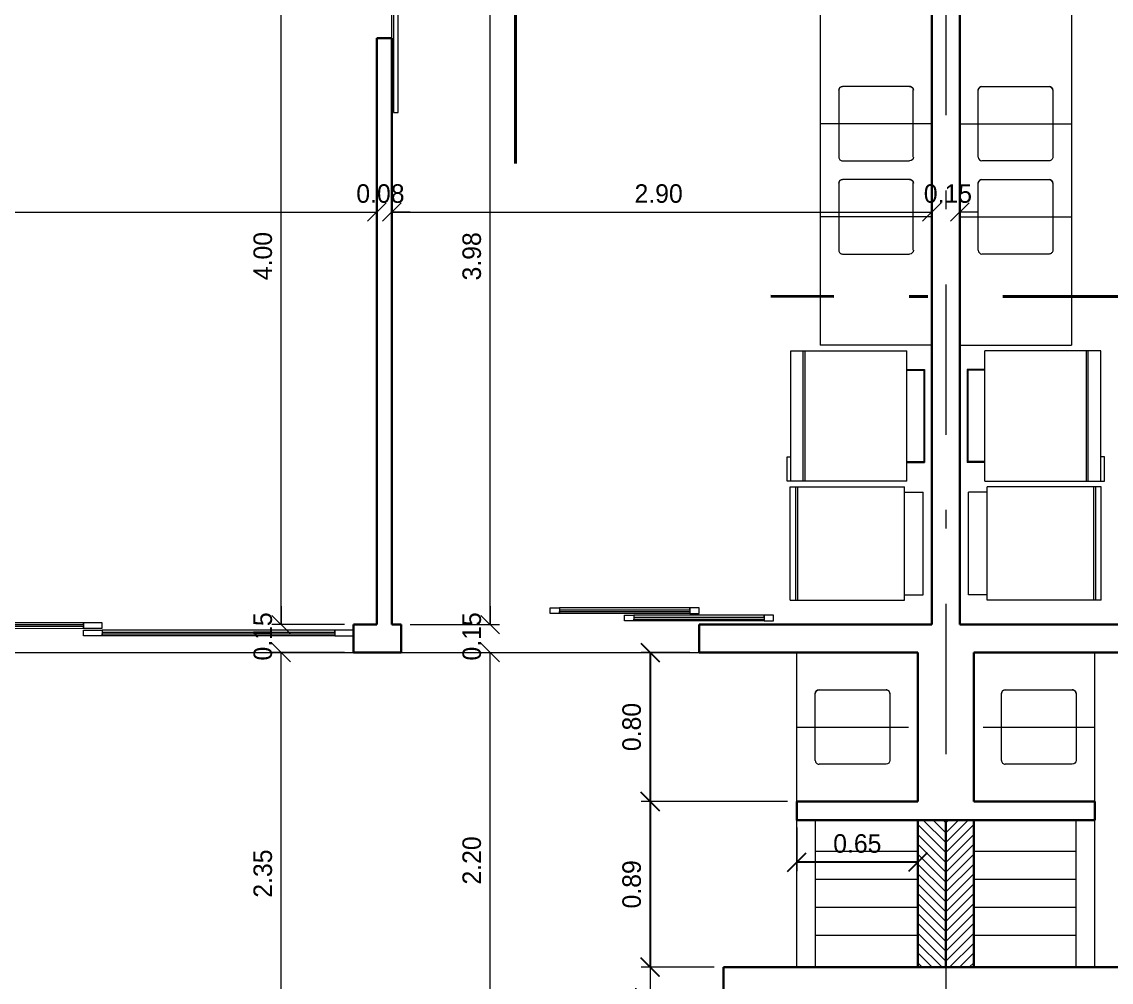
# Model space of a CAD drawing. Header units: metres. Extents: x 2.9 to 62.3, y 8 to 50.1.
# Drawn here: x 25.54 to 31.39, y 33.49 to 38.65 of the extents above; entities that cross this region are included whole.
import ezdxf
from ezdxf.enums import TextEntityAlignment as Align

# ---------------------------------------------------------------- set-up
doc = ezdxf.new("R2010")
doc.units = ezdxf.units.M
doc.header["$MEASUREMENT"] = 0
doc.linetypes.add('DGN Style 4', pattern=[1.616637, 0.807814, -0.403907, 0.00101, -0.403907])
doc.layers.get('Defpoints').update_dxf_attribs({"lineweight": 0})
for name, color, linetype, lineweight in [('00-EDIFICACOES TÉRREO', 7, 'Continuous', 0), ('24 - Textos Gerais', 7, 'Continuous', 0), ('CORNIJAS_VAR NA PLANTA PTIPO 1', 7, 'Continuous', 0), ('Cotas', 13, 'Continuous', 0), ('Level 1', 7, 'Continuous', 0), ('Level 14', 7, 'Continuous', 0), ('Level 3', 7, 'Continuous', 0), ('Level 36', 7, 'Continuous', 0), ('Level 45', 7, 'Continuous', 0), ('Level 7', 7, 'Continuous', 0), ('PILARES ESTRUTURAL', 7, 'Continuous', 0)]:
    doc.layers.add(name, color=color, linetype=linetype, lineweight=lineweight)
doc.styles.add('Style-INTL_ENGINEERING', font='INTL_ENGINEERING.shx')
doc.dimstyles.get("Standard").update_dxf_attribs({"dimtxt": 0.18, "dimasz": 0.18, "dimexe": 0.18, "dimexo": 0.0625, "dimgap": 0.09, "dimtad": 0, "dimtih": 1, "dimtoh": 1, "dimdec": 4, "dimzin": 1, "dimdsep": 46, "dimtxsty": 'Standard', "dimcen": 0, "dimadec": 0, "dimazin": 0, "dimtfac": 1, "dimtdec": 4, "dimtofl": 0, "dimtmove": 0, "dimatfit": 3, "dimfxl": 0, "dimtolj": 1, "dimtzin": 1, "dimarcsym": 0})

# ---------------------------------------------------------------- blocks, each defined once
blk = doc.blocks.new('_Oblique')
at = {"color": 0, "linetype": 'ByBlock', "lineweight": -2}
blk.add_line((0.5, 0.5), (-0.5, -0.5), dxfattribs=at)
blk = doc.blocks.new('*D539')
at = {"layer": 'Cotas', "color": 2, "linetype": 'Continuous', "lineweight": 0}
for p, q in [((27.4446, 38.5095), (27.4446, 37.5752)), ((21.1446, 38.4595), (21.1446, 37.5752)), ((21.1446, 37.6247), (27.4446, 37.6247))]:
    blk.add_line(p, q, dxfattribs=at)
at = {"layer": 'Defpoints'}
for p in [(27.4446, 38.559), (21.1446, 38.509), (24.2946, 37.6247), (27.4446, 37.6247)]:
    blk.add_point(p, dxfattribs=at)
at = {"layer": 'Cotas', "color": 2, "linetype": 'Continuous', "lineweight": 0, "xscale": 0.0995, "yscale": 0.0995, "zscale": 0.0995, "rotation": 180}
blk.add_blockref('_Oblique', (21.1446, 37.6247), dxfattribs=at)
at = {"layer": 'Cotas', "color": 2, "linetype": 'Continuous', "lineweight": 0, "xscale": 0.0995, "yscale": 0.0995, "zscale": 0.0995}
blk.add_blockref('_Oblique', (27.4446, 37.6247), dxfattribs=at)
at = {"layer": 'Cotas', "color": 2, "linetype": 'Continuous', "lineweight": 0, "style": 'Style-INTL_ENGINEERING'}
blk.add_text('6.30', height=0.0995, dxfattribs=at).set_placement((24.1457, 37.724), align=Align.MIDDLE_LEFT)
blk = doc.blocks.new('*D540')
at = {"layer": 'Cotas', "color": 2, "linetype": 'Continuous', "lineweight": 0}
for p, q in [((27.4446, 38.5095), (27.4446, 37.5752)), ((27.5246, 38.5095), (27.5246, 37.5752)), ((27.3451, 37.6247), (27.4446, 37.6247)), ((27.6241, 37.6247), (27.5246, 37.6247))]:
    blk.add_line(p, q, dxfattribs=at)
at = {"layer": 'Defpoints'}
for p in [(27.4446, 38.559), (27.5246, 38.559), (27.4845, 37.6247), (27.5246, 37.6247)]:
    blk.add_point(p, dxfattribs=at)
at = {"layer": 'Cotas', "color": 2, "linetype": 'Continuous', "lineweight": 0, "xscale": 0.0995, "yscale": 0.0995, "zscale": 0.0995}
blk.add_blockref('_Oblique', (27.4446, 37.6247), dxfattribs=at)
at = {"layer": 'Cotas', "color": 2, "linetype": 'Continuous', "lineweight": 0, "xscale": 0.0995, "yscale": 0.0995, "zscale": 0.0995, "rotation": 180}
blk.add_blockref('_Oblique', (27.5246, 37.6247), dxfattribs=at)
at = {"layer": 'Cotas', "color": 2, "linetype": 'Continuous', "lineweight": 0, "style": 'Style-INTL_ENGINEERING'}
blk.add_text('0.08', height=0.0995, dxfattribs=at).set_placement((27.3341, 37.724), align=Align.MIDDLE_LEFT)
blk = doc.blocks.new('*D541')
at = {"layer": 'Cotas', "color": 2, "linetype": 'Continuous', "lineweight": 0}
for p, q in [((27.5246, 38.5095), (27.5246, 37.5752)), ((27.5246, 37.6247), (30.4246, 37.6247)), ((30.4246, 37.4486), (30.4246, 37.6742))]:
    blk.add_line(p, q, dxfattribs=at)
at = {"layer": 'Defpoints'}
for p in [(27.5246, 38.559), (28.9746, 37.6247), (30.4246, 37.6247), (30.4246, 37.3991)]:
    blk.add_point(p, dxfattribs=at)
at = {"layer": 'Cotas', "color": 2, "linetype": 'Continuous', "lineweight": 0, "xscale": 0.0995, "yscale": 0.0995, "zscale": 0.0995, "rotation": 180}
blk.add_blockref('_Oblique', (27.5246, 37.6247), dxfattribs=at)
at = {"layer": 'Cotas', "color": 2, "linetype": 'Continuous', "lineweight": 0, "xscale": 0.0995, "yscale": 0.0995, "zscale": 0.0995}
blk.add_blockref('_Oblique', (30.4246, 37.6247), dxfattribs=at)
at = {"layer": 'Cotas', "color": 2, "linetype": 'Continuous', "lineweight": 0, "style": 'Style-INTL_ENGINEERING'}
blk.add_text('2.90', height=0.0995, dxfattribs=at).set_placement((28.8281, 37.724), align=Align.MIDDLE_LEFT)
blk = doc.blocks.new('*D542')
at = {"layer": 'Cotas', "color": 2, "linetype": 'Continuous', "lineweight": 0}
for p, q in [((30.5745, 39.3397), (30.5745, 37.5752)), ((30.3251, 37.6247), (30.4246, 37.6247)), ((30.4246, 37.4486), (30.4246, 37.6742)), ((30.6741, 37.6247), (30.5745, 37.6247))]:
    blk.add_line(p, q, dxfattribs=at)
at = {"layer": 'Defpoints'}
for p in [(30.5745, 39.3892), (30.4996, 37.6247), (30.5745, 37.6247), (30.4246, 37.3991)]:
    blk.add_point(p, dxfattribs=at)
at = {"layer": 'Cotas', "color": 2, "linetype": 'Continuous', "lineweight": 0, "xscale": 0.0995, "yscale": 0.0995, "zscale": 0.0995}
blk.add_blockref('_Oblique', (30.4246, 37.6247), dxfattribs=at)
at = {"layer": 'Cotas', "color": 2, "linetype": 'Continuous', "lineweight": 0, "xscale": 0.0995, "yscale": 0.0995, "zscale": 0.0995, "rotation": 180}
blk.add_blockref('_Oblique', (30.5745, 37.6247), dxfattribs=at)
at = {"layer": 'Cotas', "color": 2, "linetype": 'Continuous', "lineweight": 0, "style": 'Style-INTL_ENGINEERING'}
blk.add_text('0.15', height=0.0995, dxfattribs=at).set_placement((30.3815, 37.724), align=Align.MIDDLE_LEFT)
blk = doc.blocks.new('*D543')
at = {"layer": 'Cotas', "color": 2, "linetype": 'Continuous', "lineweight": 0}
for p, q in [((26.9307, 35.5085), (26.9307, 35.409)), ((27.27, 35.409), (26.8812, 35.409)), ((27.27, 35.259), (26.8812, 35.259)), ((26.9307, 35.1595), (26.9307, 35.259))]:
    blk.add_line(p, q, dxfattribs=at)
at = {"layer": 'Defpoints'}
for p in [(26.9307, 35.409), (27.3195, 35.409), (26.9307, 35.334), (27.3195, 35.259)]:
    blk.add_point(p, dxfattribs=at)
at = {"layer": 'Cotas', "color": 2, "linetype": 'Continuous', "lineweight": 0, "xscale": 0.0995, "yscale": 0.0995, "zscale": 0.0995}
for p, rotation in [((26.9307, 35.409), 270), ((26.9307, 35.259), 90)]:
    blk.add_blockref('_Oblique', p, dxfattribs=dict(at, rotation=rotation))
at = {"layer": 'Cotas', "color": 2, "linetype": 'Continuous', "lineweight": 0, "style": 'Style-INTL_ENGINEERING'}
blk.add_text('0.15', height=0.0995, rotation=90, dxfattribs=at).set_placement((26.8315, 35.216), align=Align.MIDDLE_LEFT)
blk = doc.blocks.new('*D544')
at = {"layer": 'Cotas', "color": 2, "linetype": 'Continuous', "lineweight": 0}
for p, q in [((27.3951, 39.409), (26.8812, 39.409)), ((26.9307, 35.409), (26.9307, 39.409)), ((27.27, 35.409), (26.8812, 35.409))]:
    blk.add_line(p, q, dxfattribs=at)
at = {"layer": 'Defpoints'}
for p in [(26.9307, 39.409), (27.4446, 39.409), (26.9307, 37.409), (27.3195, 35.409)]:
    blk.add_point(p, dxfattribs=at)
at = {"layer": 'Cotas', "color": 2, "linetype": 'Continuous', "lineweight": 0, "xscale": 0.0995, "yscale": 0.0995, "zscale": 0.0995}
for p, rotation in [((26.9307, 39.409), 90), ((26.9307, 35.409), 270)]:
    blk.add_blockref('_Oblique', p, dxfattribs=dict(at, rotation=rotation))
at = {"layer": 'Cotas', "color": 2, "linetype": 'Continuous', "lineweight": 0, "style": 'Style-INTL_ENGINEERING'}
blk.add_text('4.00', height=0.0995, rotation=90, dxfattribs=at).set_placement((26.8315, 37.2586), align=Align.MIDDLE_LEFT)
blk = doc.blocks.new('*D307')
at = {"layer": 'Cotas', "color": 2, "linetype": 'Continuous', "lineweight": 0}
for p, q in [((27.27, 35.259), (26.8812, 35.259)), ((26.9307, 32.909), (26.9307, 35.259)), ((29.0382, 32.909), (26.8812, 32.909))]:
    blk.add_line(p, q, dxfattribs=at)
at = {"layer": 'Defpoints'}
for p in [(26.9307, 35.259), (27.3195, 35.259), (26.9307, 34.084), (29.0877, 32.909)]:
    blk.add_point(p, dxfattribs=at)
at = {"layer": 'Cotas', "color": 2, "linetype": 'Continuous', "lineweight": 0, "xscale": 0.0995, "yscale": 0.0995, "zscale": 0.0995}
for p, rotation in [((26.9307, 35.259), 90), ((26.9307, 32.909), 270)]:
    blk.add_blockref('_Oblique', p, dxfattribs=dict(at, rotation=rotation))
at = {"layer": 'Cotas', "color": 2, "linetype": 'Continuous', "lineweight": 0, "style": 'Style-INTL_ENGINEERING'}
blk.add_text('2.35', height=0.0995, rotation=90, dxfattribs=at).set_placement((26.8315, 33.9423), align=Align.MIDDLE_LEFT)
blk = doc.blocks.new('*D552')
at = {"layer": 'Cotas', "color": 2, "linetype": 'Continuous', "lineweight": 0}
for p, q in [((27.6241, 35.259), (28.1025, 35.259)), ((28.053, 33.059), (28.053, 35.259)), ((28.976, 33.059), (28.0035, 33.059))]:
    blk.add_line(p, q, dxfattribs=at)
at = {"layer": 'Defpoints'}
for p in [(27.5745, 35.259), (28.053, 35.259), (28.053, 34.159), (29.0255, 33.059)]:
    blk.add_point(p, dxfattribs=at)
at = {"layer": 'Cotas', "color": 2, "linetype": 'Continuous', "lineweight": 0, "xscale": 0.0995, "yscale": 0.0995, "zscale": 0.0995}
for p, rotation in [((28.053, 35.259), 90), ((28.053, 33.059), 270)]:
    blk.add_blockref('_Oblique', p, dxfattribs=dict(at, rotation=rotation))
at = {"layer": 'Cotas', "color": 2, "linetype": 'Continuous', "lineweight": 0, "style": 'Style-INTL_ENGINEERING'}
blk.add_text('2.20', height=0.0995, rotation=90, dxfattribs=at).set_placement((27.9537, 34.0129), align=Align.MIDDLE_LEFT)
blk = doc.blocks.new('*D553')
at = {"layer": 'Cotas', "color": 2, "linetype": 'Continuous', "lineweight": 0}
for p, q in [((28.053, 35.5085), (28.053, 35.409)), ((27.6241, 35.409), (28.1025, 35.409)), ((27.6241, 35.259), (28.1025, 35.259)), ((28.053, 35.1595), (28.053, 35.259))]:
    blk.add_line(p, q, dxfattribs=at)
at = {"layer": 'Defpoints'}
for p in [(27.5746, 35.409), (28.053, 35.409), (28.053, 35.334), (27.5745, 35.259)]:
    blk.add_point(p, dxfattribs=at)
at = {"layer": 'Cotas', "color": 2, "linetype": 'Continuous', "lineweight": 0, "xscale": 0.0995, "yscale": 0.0995, "zscale": 0.0995}
for p, rotation in [((28.053, 35.409), 270), ((28.053, 35.259), 90)]:
    blk.add_blockref('_Oblique', p, dxfattribs=dict(at, rotation=rotation))
at = {"layer": 'Cotas', "color": 2, "linetype": 'Continuous', "lineweight": 0, "style": 'Style-INTL_ENGINEERING'}
blk.add_text('0.15', height=0.0995, rotation=90, dxfattribs=at).set_placement((27.9537, 35.216), align=Align.MIDDLE_LEFT)
blk = doc.blocks.new('*D554')
at = {"layer": 'Cotas', "color": 2, "linetype": 'Continuous', "lineweight": 0}
for p, q in [((28.34, 39.3892), (28.0035, 39.3892)), ((28.053, 35.409), (28.053, 39.3892)), ((27.6241, 35.409), (28.1025, 35.409))]:
    blk.add_line(p, q, dxfattribs=at)
at = {"layer": 'Defpoints'}
for p in [(28.053, 39.3892), (28.3895, 39.3892), (28.053, 37.3991), (27.5746, 35.409)]:
    blk.add_point(p, dxfattribs=at)
at = {"layer": 'Cotas', "color": 2, "linetype": 'Continuous', "lineweight": 0, "xscale": 0.0995, "yscale": 0.0995, "zscale": 0.0995}
for p, rotation in [((28.053, 39.3892), 90), ((28.053, 35.409), 270)]:
    blk.add_blockref('_Oblique', p, dxfattribs=dict(at, rotation=rotation))
at = {"layer": 'Cotas', "color": 2, "linetype": 'Continuous', "lineweight": 0, "style": 'Style-INTL_ENGINEERING'}
blk.add_text('3.98', height=0.0995, rotation=90, dxfattribs=at).set_placement((27.9537, 37.257), align=Align.MIDDLE_LEFT)
blk = doc.blocks.new('*D651')
at = {"layer": 'Cotas', "color": 2, "linetype": 'Continuous', "lineweight": 0}
for p, q in [((29.65, 34.459), (28.8629, 34.459)), ((29.2558, 33.569), (28.8629, 33.569))]:
    blk.add_line(p, q, dxfattribs=at)
at = {"layer": 'Cotas', "color": 0, "linetype": 'Continuous', "lineweight": -2}
blk.add_line((28.9124, 34.459), (28.9124, 33.569), dxfattribs=at)
at = {"layer": 'Defpoints', "color": 0, "linetype": 'Continuous', "lineweight": 0}
for p in [(29.6995, 34.459), (28.9124, 33.569), (29.3053, 33.569)]:
    blk.add_point(p, dxfattribs=at)
at = {"layer": 'Cotas', "color": 0, "linetype": 'Continuous', "lineweight": -2, "xscale": 0.0995, "yscale": 0.0995, "zscale": 0.0995}
for p, rotation in [((28.9124, 34.459), 90), ((28.9124, 33.569), 270)]:
    blk.add_blockref('_Oblique', p, dxfattribs=dict(at, rotation=rotation))
at = {"layer": 'Cotas', "color": 0, "linetype": 'Continuous', "lineweight": 0, "insert": (28.8131, 34.014), "char_height": 0.0995, "attachment_point": 5, "rotation": 90, "style": 'Style-INTL_ENGINEERING'}
blk.add_mtext('0.89', dxfattribs=at)
blk = doc.blocks.new('*D652')
at = {"layer": 'Cotas', "color": 2, "linetype": 'Continuous', "lineweight": 0}
for p, q in [((29.2558, 33.569), (28.8629, 33.569)), ((28.9124, 33.569), (28.9124, 33.1263)), ((29.2558, 33.1263), (28.8629, 33.1263))]:
    blk.add_line(p, q, dxfattribs=at)
at = {"layer": 'Defpoints'}
for p in [(29.3053, 33.569), (28.9124, 33.3476), (28.9124, 33.1263), (29.3053, 33.1263)]:
    blk.add_point(p, dxfattribs=at)
at = {"layer": 'Cotas', "color": 2, "linetype": 'Continuous', "lineweight": 0, "xscale": 0.0995, "yscale": 0.0995, "zscale": 0.0995}
for p, rotation in [((28.9124, 33.569), 90), ((28.9124, 33.1263), 270)]:
    blk.add_blockref('_Oblique', p, dxfattribs=dict(at, rotation=rotation))
at = {"layer": 'Cotas', "color": 2, "linetype": 'Continuous', "lineweight": 0, "style": 'Style-INTL_ENGINEERING'}
blk.add_text('0.44', height=0.0995, rotation=90, dxfattribs=at).set_placement((28.8131, 33.2015), align=Align.MIDDLE_LEFT)
blk = doc.blocks.new('*D335')
at = {"layer": 'Cotas', "color": 2, "linetype": 'Continuous', "lineweight": 0}
for p, q in [((29.125, 35.259), (28.8629, 35.259)), ((29.65, 34.459), (28.8629, 34.459))]:
    blk.add_line(p, q, dxfattribs=at)
at = {"layer": 'Cotas', "color": 0, "linetype": 'Continuous', "lineweight": -2}
blk.add_line((28.9124, 35.259), (28.9124, 34.459), dxfattribs=at)
at = {"layer": 'Defpoints', "color": 0, "linetype": 'Continuous', "lineweight": 0}
for p in [(29.1745, 35.259), (28.9124, 34.459), (29.6995, 34.459)]:
    blk.add_point(p, dxfattribs=at)
at = {"layer": 'Cotas', "color": 0, "linetype": 'Continuous', "lineweight": -2, "xscale": 0.0995, "yscale": 0.0995, "zscale": 0.0995}
for p, rotation in [((28.9124, 35.259), 90), ((28.9124, 34.459), 270)]:
    blk.add_blockref('_Oblique', p, dxfattribs=dict(at, rotation=rotation))
at = {"layer": 'Cotas', "color": 0, "linetype": 'Continuous', "lineweight": 0, "insert": (28.8131, 34.859), "char_height": 0.0995, "attachment_point": 5, "rotation": 90, "style": 'Style-INTL_ENGINEERING'}
blk.add_mtext('0.80', dxfattribs=at)
blk = doc.blocks.new('*D350')
at = {"layer": 'Cotas', "color": 2, "linetype": 'Continuous', "lineweight": 0}
for p, q in [((29.6995, 34.3195), (29.6995, 34.0841)), ((30.3495, 34.3095), (30.3495, 34.0841))]:
    blk.add_line(p, q, dxfattribs=at)
at = {"layer": 'Cotas', "color": 0, "linetype": 'Continuous', "lineweight": -2}
blk.add_line((30.3495, 34.1336), (29.6995, 34.1336), dxfattribs=at)
at = {"layer": 'Defpoints', "color": 0, "linetype": 'Continuous', "lineweight": 0}
for p in [(29.6995, 34.369), (30.3495, 34.359), (29.6995, 34.1336)]:
    blk.add_point(p, dxfattribs=at)
at = {"layer": 'Cotas', "color": 0, "linetype": 'Continuous', "lineweight": -2, "xscale": 0.0995, "yscale": 0.0995, "zscale": 0.0995, "rotation": 180}
blk.add_blockref('_Oblique', (29.6995, 34.1336), dxfattribs=at)
at = {"layer": 'Cotas', "color": 0, "linetype": 'Continuous', "lineweight": -2, "xscale": 0.0995, "yscale": 0.0995, "zscale": 0.0995}
blk.add_blockref('_Oblique', (30.3495, 34.1336), dxfattribs=at)
at = {"layer": 'Cotas', "color": 0, "linetype": 'Continuous', "lineweight": 0, "insert": (30.0245, 34.2329), "char_height": 0.0995, "attachment_point": 5, "style": 'Style-INTL_ENGINEERING'}
blk.add_mtext('0.65', dxfattribs=at)
blk = doc.blocks.new('*U161')
at = {"layer": 'Level 3', "color": 2, "linetype": 'DGN Style 4', "lineweight": 40}
blk.add_line((-0.0555, -2.1144), (-0.053, 0.7084), dxfattribs=at)
blk = doc.blocks.new('*U164')
at = {"layer": 'Level 3', "color": 2, "linetype": 'DGN Style 4', "lineweight": 40}
blk.add_line((1.3729, -0.0666), (-0.682, -0.0647), dxfattribs=at)
blk = doc.blocks.new('GELP')
at = {"layer": '24 - Textos Gerais', "color": 172, "linetype": 'Continuous', "lineweight": 0}
for p, q in [((0, 0.7), (0, 0.7)), ((0, 0.7), (0.67, 0.7)), ((0, 0.7), (0, 0)), ((0.57, 0.7), (0.57, 0)), ((0.58, 0.7), (0.58, 0)), ((0.65, 0.7), (0.65, 0)), ((0.67, 0.7), (0.67, 0.5695)), ((0, 0.6), (-0.1, 0.6)), ((-0.1, 0.1), (-0.1, 0.6)), ((0, 0.595), (-0.1, 0.595)), ((-0.095, 0.1), (-0.095, 0.6)), ((0.67, 0.5695), (0.65, 0.5694)), ((0, 0.105), (-0.1, 0.105)), ((0, 0.1), (-0.1, 0.1)), ((0.65, 0), (0, 0))]:
    blk.add_line(p, q, dxfattribs=at)
blk = doc.blocks.new('FREZP')
at = {"layer": '24 - Textos Gerais', "color": 172, "linetype": 'Continuous', "lineweight": 0}
for p, q in [((0.03, -0.1), (0.03, 0)), ((0.03, 0), (0.58, 0)), ((0.58, -0.1), (0.58, 0)), ((0, -0.1), (0.61, -0.1)), ((0, -0.713), (0, -0.1)), ((0.61, -0.713), (0.61, -0.1)), ((0, -0.673), (0.61, -0.673)), ((0, -0.683), (0.61, -0.683)), ((0, -0.713), (0.61, -0.713))]:
    blk.add_line(p, q, dxfattribs=at)
blk = doc.blocks.new('CUBA40')
at = {"layer": '24 - Textos Gerais', "color": 172, "linetype": 'Continuous', "lineweight": 0}
for p, q in [((0.0994, 0.18), (0.0994, -0.18)), ((0.4793, 0.2), (0.1194, 0.2)), ((0.4993, -0.18), (0.4993, 0.18)), ((0.1193, -0.2), (0.4793, -0.2))]:
    blk.add_line(p, q, dxfattribs=at)
at = {"layer": '24 - Textos Gerais', "color": 172, "linetype": 'DGN Style 4', "lineweight": 0}
blk.add_line((0, 0), (0.6, 0), dxfattribs=at)
at = {"layer": '24 - Textos Gerais', "color": 172, "linetype": 'Continuous', "lineweight": 0, "extrusion": (0, 0, -1)}
for centre, start, end in [((-0.1193, 0.18), 359.99996, 89.99995), ((-0.1193, -0.18), 269.99996, 359.99995), ((-0.4793, -0.18), 179.99996, 269.99995), ((-0.4793, -0.18), 179.99996, 269.99995)]:
    blk.add_arc(centre, 0.02, start, end, dxfattribs=at)
at = {"layer": '24 - Textos Gerais', "color": 172, "linetype": 'Continuous', "lineweight": 0}
for centre, start, end in [((0.4793, 0.18), 0.00004, 90.00004), ((0.4793, 0.18), 0.00004, 90.00004), ((0.1193, -0.18), 180.00004, 270.00004), ((0.4793, -0.18), 270.00004, 0.00004)]:
    blk.add_arc(centre, 0.02, start, end, dxfattribs=at)
blk = doc.blocks.new('CUBA40_1')
at = {"layer": '24 - Textos Gerais', "color": 172, "linetype": 'Continuous', "lineweight": 0}
for p, q in [((0.0994, 0.18), (0.0994, -0.18)), ((0.4793, 0.2), (0.1194, 0.2)), ((0.4993, -0.18), (0.4993, 0.18)), ((0.1193, -0.2), (0.4793, -0.2))]:
    blk.add_line(p, q, dxfattribs=at)
at = {"layer": '24 - Textos Gerais', "color": 172, "linetype": 'DGN Style 4', "lineweight": 0}
blk.add_line((0, 0), (0.6, 0), dxfattribs=at)
at = {"layer": '24 - Textos Gerais', "color": 172, "linetype": 'Continuous', "lineweight": 0, "extrusion": (0, 0, -1)}
for centre, start, end in [((-0.1193, 0.18), 359.99996, 89.99995), ((-0.1193, -0.18), 269.99996, 359.99995), ((-0.4793, -0.18), 179.99996, 269.99995), ((-0.4793, -0.18), 179.99996, 269.99995)]:
    blk.add_arc(centre, 0.02, start, end, dxfattribs=at)
at = {"layer": '24 - Textos Gerais', "color": 172, "linetype": 'Continuous', "lineweight": 0}
for centre, start, end in [((0.4793, 0.18), 0.00004, 90.00004), ((0.4793, 0.18), 0.00004, 90.00004), ((0.1193, -0.18), 180.00004, 270.00004), ((0.4793, -0.18), 270.00004, 0.00004)]:
    blk.add_arc(centre, 0.02, start, end, dxfattribs=at)
blk = doc.blocks.new('GELP_1')
at = {"layer": '24 - Textos Gerais', "color": 172, "linetype": 'Continuous', "lineweight": 0}
for p, q in [((0, 0.7), (0, 0.7)), ((0, 0.7), (0.67, 0.7)), ((0, 0.7), (0, 0)), ((0.57, 0.7), (0.57, 0)), ((0.58, 0.7), (0.58, 0)), ((0.65, 0.7), (0.65, 0)), ((0.67, 0.7), (0.67, 0.5695)), ((0, 0.6), (-0.1, 0.6)), ((-0.1, 0.1), (-0.1, 0.6)), ((0, 0.595), (-0.1, 0.595)), ((-0.095, 0.1), (-0.095, 0.6)), ((0.67, 0.5695), (0.65, 0.5694)), ((0, 0.105), (-0.1, 0.105)), ((0, 0.1), (-0.1, 0.1)), ((0.65, 0), (0, 0))]:
    blk.add_line(p, q, dxfattribs=at)
blk = doc.blocks.new('FREZP_1')
at = {"layer": '24 - Textos Gerais', "color": 172, "linetype": 'Continuous', "lineweight": 0}
for p, q in [((0.03, -0.1), (0.03, 0)), ((0.03, 0), (0.58, 0)), ((0.58, -0.1), (0.58, 0)), ((0, -0.1), (0.61, -0.1)), ((0, -0.713), (0, -0.1)), ((0.61, -0.713), (0.61, -0.1)), ((0, -0.673), (0.61, -0.673)), ((0, -0.683), (0.61, -0.683)), ((0, -0.713), (0.61, -0.713))]:
    blk.add_line(p, q, dxfattribs=at)
blk = doc.blocks.new('CUBA40_2')
at = {"layer": '24 - Textos Gerais', "color": 172, "linetype": 'Continuous', "lineweight": 0}
for p, q in [((0.0994, 0.18), (0.0994, -0.18)), ((0.4793, 0.2), (0.1194, 0.2)), ((0.4993, -0.18), (0.4993, 0.18)), ((0.1193, -0.2), (0.4793, -0.2))]:
    blk.add_line(p, q, dxfattribs=at)
at = {"layer": '24 - Textos Gerais', "color": 172, "linetype": 'DGN Style 4', "lineweight": 0}
blk.add_line((0, 0), (0.6, 0), dxfattribs=at)
at = {"layer": '24 - Textos Gerais', "color": 172, "linetype": 'Continuous', "lineweight": 0, "extrusion": (0, 0, -1)}
for centre, start, end in [((-0.1193, 0.18), 359.99996, 89.99995), ((-0.1193, -0.18), 269.99996, 359.99995), ((-0.4793, -0.18), 179.99996, 269.99995), ((-0.4793, -0.18), 179.99996, 269.99995)]:
    blk.add_arc(centre, 0.02, start, end, dxfattribs=at)
at = {"layer": '24 - Textos Gerais', "color": 172, "linetype": 'Continuous', "lineweight": 0}
for centre, start, end in [((0.4793, 0.18), 0.00004, 90.00004), ((0.4793, 0.18), 0.00004, 90.00004), ((0.1193, -0.18), 180.00004, 270.00004), ((0.4793, -0.18), 270.00004, 0.00004)]:
    blk.add_arc(centre, 0.02, start, end, dxfattribs=at)
blk = doc.blocks.new('CUBA40_3')
at = {"layer": '24 - Textos Gerais', "color": 172, "linetype": 'Continuous', "lineweight": 0}
for p, q in [((0.0994, 0.18), (0.0994, -0.18)), ((0.4793, 0.2), (0.1194, 0.2)), ((0.4993, -0.18), (0.4993, 0.18)), ((0.1193, -0.2), (0.4793, -0.2))]:
    blk.add_line(p, q, dxfattribs=at)
at = {"layer": '24 - Textos Gerais', "color": 172, "linetype": 'DGN Style 4', "lineweight": 0}
blk.add_line((0, 0), (0.6, 0), dxfattribs=at)
at = {"layer": '24 - Textos Gerais', "color": 172, "linetype": 'Continuous', "lineweight": 0, "extrusion": (0, 0, -1)}
for centre, start, end in [((-0.1193, 0.18), 359.99996, 89.99995), ((-0.1193, -0.18), 269.99996, 359.99995), ((-0.4793, -0.18), 179.99996, 269.99995), ((-0.4793, -0.18), 179.99996, 269.99995)]:
    blk.add_arc(centre, 0.02, start, end, dxfattribs=at)
at = {"layer": '24 - Textos Gerais', "color": 172, "linetype": 'Continuous', "lineweight": 0}
for centre, start, end in [((0.4793, 0.18), 0.00004, 90.00004), ((0.4793, 0.18), 0.00004, 90.00004), ((0.1193, -0.18), 180.00004, 270.00004), ((0.4793, -0.18), 270.00004, 0.00004)]:
    blk.add_arc(centre, 0.02, start, end, dxfattribs=at)
blk = doc.blocks.new('*U19')
at = {"layer": 'Level 36', "color": 172, "linetype": 'Continuous', "lineweight": 13}
for p, q in [((-0.675, 0.8802), (-0.675, -1)), ((0.675, 0.8802), (0.675, -1)), ((-0.075, -1), (-0.675, -1)), ((0.075, -1), (0.675, -1))]:
    blk.add_line(p, q, dxfattribs=at)
at = {"layer": 'Level 36', "color": 172, "linetype": 'Continuous', "lineweight": 0}
for p, q in [((-0.075, -1), (-0.675, -1)), ((0.075, -1), (0.675, -1))]:
    blk.add_line(p, q, dxfattribs=at)
at = {"layer": '24 - Textos Gerais', "color": 172, "linetype": 'DGN Style 4', "lineweight": 0, "rotation": 180}
for name, p in [('CUBA40', (-0.075, 0.1901)), ('CUBA40_1', (-0.075, -0.3099))]:
    blk.add_blockref(name, p, dxfattribs=at)
at = {"layer": '24 - Textos Gerais', "color": 172, "linetype": 'DGN Style 4', "lineweight": 0, "extrusion": (0, 0, -1), "rotation": 180}
for name, p in [('CUBA40_2', (-0.075, 0.1901)), ('CUBA40_3', (-0.075, -0.3099))]:
    blk.add_blockref(name, p, dxfattribs=at)
at = {"layer": '24 - Textos Gerais', "color": 172, "linetype": 'Continuous', "lineweight": 0, "xscale": 0.9580252202581632, "zscale": 0.9580252202581632, "rotation": 180}
blk.add_blockref('GELP', (-0.2097, -1.0294), dxfattribs=at)
at = {"layer": '24 - Textos Gerais', "color": 172, "linetype": 'Continuous', "lineweight": 0, "extrusion": (0, 0, -1), "xscale": 0.9580252202581632, "zscale": 0.9580252202581632, "rotation": 180}
blk.add_blockref('GELP_1', (-0.2097, -1.0294), dxfattribs=at)
at = {"layer": '24 - Textos Gerais', "color": 172, "linetype": 'Continuous', "lineweight": 0, "extrusion": (0, 0, -1), "rotation": 90}
blk.add_blockref('FREZP', (0.1222, -2.3695), dxfattribs=at)
at = {"layer": '24 - Textos Gerais', "color": 172, "linetype": 'Continuous', "lineweight": 0, "rotation": 90}
blk.add_blockref('FREZP_1', (0.1222, -2.3695), dxfattribs=at)
blk = doc.blocks.new('SC2858')
at = {"layer": '00-EDIFICACOES TÉRREO', "color": 7, "linetype": 'Continuous', "lineweight": 13, "flags": 128}
for points in [[(-0.52496, -0.01499), (-0.47498, -0.01499), (-0.47496, 0.01501), (-0.52498, 0.01501)], [(0.22506, 0.00497), (-0.475, 0.00501), (-0.47496, 0.01501), (0.22504, 0.01497)], [(0.27504, -0.01501), (0.22506, -0.01501), (0.22504, 0.01497), (0.27504, 0.01499)], [(-0.47498, -0.01499), (0.22506, -0.01501), (0.22506, -0.00501), (-0.47498, -0.00497)]]:
    blk.add_lwpolyline(points, close=True, dxfattribs=at)
blk = doc.blocks.new('SC2851')
at = {"layer": '00-EDIFICACOES TÉRREO', "color": 7, "linetype": 'Continuous', "lineweight": 13, "flags": 128}
for points in [[(-0.52498, -0.01499), (-0.475, -0.01499), (-0.47498, 0.01501), (-0.52498, 0.01501)], [(0.22504, 0.00497), (-0.475, 0.00501), (-0.47498, 0.01501), (0.22504, 0.01497)], [(0.27504, -0.01501), (0.22504, -0.01501), (0.22504, 0.01497), (0.27502, 0.01499)], [(-0.475, -0.01499), (0.22504, -0.01501), (0.22504, -0.00501), (-0.47498, -0.00497)]]:
    blk.add_lwpolyline(points, close=True, dxfattribs=at)
blk = doc.blocks.new('PM320')
at = {"layer": 'Level 14', "color": 7, "linetype": 'Continuous', "lineweight": 13, "flags": 128}
for points in [[(1.35, 0.01), (1.45, 0.01), (1.45, -0.0201), (1.35, -0.02)], [(1.45, 0.01), (2.7, 0.01), (2.7, 0), (1.45, -0.0001)], [(2.7, 0.01), (2.8, 0.01), (2.8, -0.02), (2.7, -0.02)], [(2.9, 0.0099), (2.8, 0.01), (2.8, -0.02), (2.9, -0.0201)], [(4.15, 0.01), (2.9, 0.01), (2.9, -0.0001), (4.15, -0.0001)], [(4.25, 0.01), (4.15, 0.01), (4.15, -0.02), (4.25, -0.02)], [(0.0999, -0.06), (0, -0.06), (-0.0001, -0.03), (0.1, -0.03)], [(0.1, -0.03), (1.35, -0.03), (1.35, -0.04), (0.0999, -0.04)], [(1.35, -0.05), (0.0999, -0.05), (0.0999, -0.06), (1.35, -0.06)], [(1.35, -0.06), (1.45, -0.06), (1.45, -0.03), (1.35, -0.03)], [(1.4505, -0.01), (2.7, -0.01), (2.7, -0.02), (1.4506, -0.02)], [(4.1495, -0.01), (2.9, -0.01), (2.9, -0.0201), (4.1495, -0.02)], [(4.25, -0.06), (4.15, -0.06), (4.15, -0.03), (4.25, -0.03)], [(5.5, -0.0301), (4.25, -0.0301), (4.25, -0.04), (5.5, -0.0401)], [(4.25, -0.05), (5.5, -0.0501), (5.5, -0.0601), (4.25, -0.06)], [(5.5, -0.0601), (5.6, -0.0601), (5.6, -0.0301), (5.5, -0.0301)]]:
    blk.add_lwpolyline(points, close=True, dxfattribs=at)
at = {"layer": 'Level 7', "color": 7, "linetype": 'Continuous', "lineweight": 30}
for p, q in [((0, 0), (0, -0.15)), ((5.6, 0.0001), (5.6, -0.1499))]:
    blk.add_line(p, q, dxfattribs=at)
blk = doc.blocks.new('*U77')
at = {"layer": 'Level 36', "color": 172, "linetype": 'Continuous', "lineweight": 13}
for p, q in [((-0.2006, -0.18), (-0.2006, 0.18)), ((-0.1807, 0.2), (0.1794, 0.2)), ((0.1994, 0.18), (0.1994, -0.18)), ((0.1793, -0.2), (-0.1806, -0.2))]:
    blk.add_line(p, q, dxfattribs=at)
at = {"layer": 'Level 36', "color": 172, "linetype": 'DGN Style 4', "lineweight": 13}
blk.add_line((-0.3, 0), (0.3, 0), dxfattribs=at)
at = {"layer": 'Level 36', "color": 172, "linetype": 'Continuous', "lineweight": 13, "extrusion": (0, 0, -1)}
for centre, start, end in [((0.1807, 0.18), 359.99985, 89.99984), ((-0.1793, 0.18), 89.99985, 179.99984), ((-0.1793, -0.18), 179.99985, 269.99984), ((-0.1793, -0.18), 179.99985, 269.99984)]:
    blk.add_arc(centre, 0.02, start, end, dxfattribs=at)
at = {"layer": 'Level 36', "color": 172, "linetype": 'Continuous', "lineweight": 13}
for centre, start, end in [((-0.1807, 0.18), 90.00015, 180.00015), ((0.1793, 0.18), 0.00015, 90.00015), ((0.1793, 0.18), 0.00015, 90.00015), ((-0.1807, -0.18), 180.00015, 270.00015)]:
    blk.add_arc(centre, 0.02, start, end, dxfattribs=at)

msp = doc.modelspace()

# ---------------------------------------------------------------- linework, layer by layer
at = {"layer": '00-EDIFICACOES TÉRREO', "color": 7, "linetype": 'Continuous', "lineweight": 13, "flags": 128}
msp.add_lwpolyline([(27.5596, 38.959), (27.5346, 38.959), (27.5346, 38.159), (27.5596, 38.159)], close=True, dxfattribs=at)
at = {"layer": 'CORNIJAS_VAR NA PLANTA PTIPO 1', "color": 7, "linetype": 'Continuous', "lineweight": 30}
for p, q in [((30.4245, 39.3892), (30.4245, 35.409)), ((30.5745, 39.3892), (30.5745, 35.409)), ((27.5246, 38.559), (27.4445, 38.559)), ((27.4445, 38.559), (27.4445, 35.409)), ((27.5246, 38.559), (27.5246, 35.409)), ((27.4445, 35.409), (27.3195, 35.409)), ((27.5745, 35.409), (27.5246, 35.409)), ((30.4245, 35.409), (29.1745, 35.409)), ((30.5745, 35.409), (31.8246, 35.409)), ((27.5745, 35.259), (27.3196, 35.259)), ((30.3496, 35.259), (29.1745, 35.259)), ((30.3496, 34.459), (30.3495, 35.259)), ((30.6496, 34.459), (30.6495, 35.259)), ((30.6496, 35.259), (31.8246, 35.259)), ((29.6995, 34.359), (29.6995, 34.459)), ((30.3496, 34.459), (29.6995, 34.459)), ((30.6496, 34.459), (31.2996, 34.459)), ((31.2996, 34.359), (31.2996, 34.459)), ((30.3495, 34.359), (29.6995, 34.359)), ((30.3495, 34.359), (29.6996, 34.359)), ((30.3495, 34.359), (29.6996, 34.359)), ((30.3496, 33.569), (30.3496, 34.359)), ((30.6496, 34.359), (31.2996, 34.359)), ((30.6496, 34.359), (31.2995, 34.359)), ((30.6496, 34.359), (31.2995, 34.359)), ((30.6496, 33.569), (30.6496, 34.359)), ((29.3053, 33.569), (29.3053, 33.1263)), ((30.3495, 33.569), (29.3053, 33.569)), ((30.6495, 33.569), (31.6937, 33.569))]:
    msp.add_line(p, q, dxfattribs=at)
at = {"layer": 'CORNIJAS_VAR NA PLANTA PTIPO 1', "color": 7, "linetype": 'Continuous', "lineweight": 0}
for p, q in [((27.5246, 38.559), (27.5246, 39.359)), ((21.7196, 35.259), (27.3195, 35.259))]:
    msp.add_line(p, q, dxfattribs=at)
at = {"layer": 'CORNIJAS_VAR NA PLANTA PTIPO 1', "color": 7, "linetype": 'Continuous', "lineweight": 13}
for p, q in [((29.6995, 33.569), (29.6996, 34.359)), ((29.7995, 33.569), (29.7996, 34.359)), ((31.1995, 33.569), (31.1995, 34.359)), ((31.2995, 33.569), (31.2995, 34.359))]:
    msp.add_line(p, q, dxfattribs=at)
at = {"layer": 'CORNIJAS_VAR NA PLANTA PTIPO 1', "color": 7, "linetype": 'Continuous', "lineweight": 30, "flags": 128}
for points in [[(27.5746, 35.409), (27.5745, 35.259)], [(29.1745, 35.409), (29.1745, 35.259)]]:
    msp.add_lwpolyline(points, dxfattribs=at)
at = {"layer": 'Defpoints', "color": 3, "linetype": 'DGN Style 4', "lineweight": 0}
msp.add_line((30.4996, 47.5301), (30.4996, 31.4338), dxfattribs=at)
at = {"layer": 'Level 1', "color": 8, "linetype": 'Continuous', "lineweight": 0}
for p, q in [((29.7995, 34.1919), (30.3495, 34.1919)), ((30.6496, 34.1919), (31.1996, 34.1919)), ((29.7995, 34.0419), (30.3495, 34.0419)), ((30.6496, 34.0419), (31.1996, 34.0419)), ((29.7995, 33.8919), (30.3495, 33.8919)), ((30.6496, 33.8919), (31.1996, 33.8919)), ((29.7995, 33.7419), (30.3495, 33.7419)), ((30.6496, 33.7419), (31.1996, 33.7419))]:
    msp.add_line(p, q, dxfattribs=at)
at = {"layer": 'Level 36', "color": 172, "linetype": 'Continuous', "lineweight": 13, "flags": 128}
for points in [[(29.6995, 34.459), (29.6995, 35.259), (30.3496, 35.259)], [(31.2996, 34.459), (31.2996, 35.259), (30.6496, 35.259)]]:
    msp.add_lwpolyline(points, dxfattribs=at)
at = {"layer": 'Level 45', "color": 6, "linetype": 'Continuous', "lineweight": 0}
for p, q in [((30.3789, 34.359), (30.4996, 34.2383)), ((30.4319, 34.359), (30.4996, 34.2914)), ((30.4849, 34.359), (30.4996, 34.3444)), ((30.5142, 34.359), (30.4996, 34.3444)), ((30.5672, 34.359), (30.4996, 34.2914)), ((30.6202, 34.359), (30.4996, 34.2383)), ((30.3496, 34.3353), (30.4996, 34.1853)), ((30.3496, 34.2823), (30.4996, 34.1323)), ((30.6496, 34.3353), (30.4996, 34.1853)), ((30.6496, 34.2823), (30.4996, 34.1323)), ((30.3496, 34.2292), (30.4996, 34.0792)), ((30.6496, 34.2292), (30.4996, 34.0792)), ((30.3496, 34.1762), (30.4996, 34.0262)), ((30.6496, 34.1762), (30.4996, 34.0262)), ((30.3496, 34.1232), (30.4996, 33.9732)), ((30.6496, 34.1232), (30.4996, 33.9732)), ((30.3496, 34.0702), (30.4996, 33.9202)), ((30.6496, 34.0702), (30.4996, 33.9202)), ((30.3496, 34.0171), (30.4996, 33.8671)), ((30.6496, 34.0171), (30.4996, 33.8671)), ((30.3496, 33.9641), (30.4996, 33.8141)), ((30.6496, 33.9641), (30.4996, 33.8141)), ((30.3496, 33.9111), (30.4996, 33.7611)), ((30.6496, 33.9111), (30.4996, 33.7611)), ((30.3496, 33.858), (30.4996, 33.708)), ((30.6496, 33.858), (30.4996, 33.708)), ((30.3496, 33.805), (30.4996, 33.655)), ((30.6496, 33.805), (30.4996, 33.655)), ((30.3496, 33.752), (30.4996, 33.602)), ((30.3496, 33.6989), (30.4795, 33.569)), ((30.6496, 33.752), (30.4996, 33.602)), ((30.6496, 33.6989), (30.5196, 33.569)), ((30.3496, 33.6459), (30.4264, 33.569)), ((30.6496, 33.6459), (30.5727, 33.569)), ((30.3496, 33.5929), (30.3734, 33.569)), ((30.6496, 33.5929), (30.6257, 33.569))]:
    msp.add_line(p, q, dxfattribs=at)
at = {"layer": 'Level 45', "color": 6, "linetype": 'Continuous', "lineweight": 30, "flags": 128}
for points in [[(30.4996, 33.569), (30.3495, 33.569), (30.3495, 34.359), (30.4996, 34.359)], [(30.4996, 33.569), (30.6496, 33.569), (30.6496, 34.359), (30.4996, 34.359)]]:
    msp.add_lwpolyline(points, close=True, dxfattribs=at)
at = {"layer": 'PILARES ESTRUTURAL', "color": 30, "linetype": 'Continuous', "lineweight": 0}
msp.add_line((27.5745, 35.259), (29.1745, 35.259), dxfattribs=at)

# ---------------------------------------------------------------- block references
at = {"layer": '00-EDIFICACOES TÉRREO', "color": 7, "linetype": 'Continuous', "lineweight": 13, "rotation": 180}
for name, p in [('SC2858', (28.6496, 35.484)), ('SC2851', (29.0495, 35.444))]:
    msp.add_blockref(name, p, dxfattribs=at)
at = {"layer": 'Level 3', "color": 2, "linetype": 'Continuous', "lineweight": 30}
for name, p in [('*U161', (28.2443, 39.9991)), ('*U164', (30.2413, 37.2368))]:
    msp.add_blockref(name, p, dxfattribs=at)
at = {"layer": 'Level 36', "color": 172, "linetype": 'Continuous', "lineweight": 13}
msp.add_blockref('*U19', (30.4996, 37.909), dxfattribs=at)
at = {"layer": 'Level 36', "color": 172, "linetype": 'DGN Style 4', "lineweight": 13, "extrusion": (0, 0, -1), "xscale": -1}
for p in [(-29.9995, 34.859), (-30.9996, 34.859)]:
    msp.add_blockref('*U77', p, dxfattribs=at)
at = {"layer": 'Level 7', "color": 7, "linetype": 'Continuous', "lineweight": 13, "xscale": 0.9999953434767954, "yscale": 0.9999953434767954, "rotation": 0.0008004178802408002}
msp.add_blockref('PM320', (21.7196, 35.4089), dxfattribs=at)

# ---------------------------------------------------------------- dimensions: what is measured, and where the dimension line sits
at = {"layer": 'Cotas', "color": 2, "linetype": 'Continuous', "lineweight": 0}
for base, p1, p2, angle, override, picture, middle in [((26.9307, 39.409), (27.3195, 35.409), (27.4445, 39.409), 90, {"dimtxt": 0.0995, "dimasz": 0.0995, "dimexe": 0.0495, "dimexo": 0.0495, "dimgap": 0.0495, "dimtad": 1, "dimtih": 0, "dimtoh": 0, "dimdec": 2, "dimzin": 3, "dimtxsty": 'Style-INTL_ENGINEERING', "dimblk": 'Oblique', "dimclre": 2, "dimtdec": 2, "dimatfit": 1, "dimfrac": 2, "dimtolj": 0, "dimtzin": 3, "dimlwe": 0}, '*D544', (26.9307, 37.409)), ((28.053, 39.3892), (27.5746, 35.409), (28.3895, 39.3892), 90, {"dimtxt": 0.0995, "dimasz": 0.0995, "dimexe": 0.0495, "dimexo": 0.0495, "dimgap": 0.0495, "dimtad": 1, "dimtih": 0, "dimtoh": 0, "dimdec": 2, "dimzin": 3, "dimtxsty": 'Style-INTL_ENGINEERING', "dimblk": 'Oblique', "dimclre": 2, "dimtdec": 2, "dimatfit": 1, "dimfrac": 2, "dimtolj": 0, "dimtzin": 3, "dimlwe": 0}, '*D554', (28.053, 37.3991)), ((26.9307, 35.259), (29.0877, 32.909), (27.3195, 35.259), 90, {"dimtxt": 0.0995, "dimasz": 0.0995, "dimexe": 0.0495, "dimexo": 0.0495, "dimgap": 0.0495, "dimtad": 1, "dimtih": 0, "dimtoh": 0, "dimdec": 2, "dimzin": 3, "dimtxsty": 'Style-INTL_ENGINEERING', "dimblk": 'Oblique', "dimclre": 2, "dimtdec": 2, "dimatfit": 1, "dimfrac": 2, "dimtolj": 0, "dimtzin": 3, "dimlwe": 0}, '*D307', (26.9307, 34.084)), ((28.053, 35.259), (29.0255, 33.059), (27.5745, 35.259), 90, {"dimtxt": 0.0995, "dimasz": 0.0995, "dimexe": 0.0495, "dimexo": 0.0495, "dimgap": 0.0495, "dimtad": 1, "dimtih": 0, "dimtoh": 0, "dimdec": 2, "dimzin": 3, "dimtxsty": 'Style-INTL_ENGINEERING', "dimblk": 'Oblique', "dimclre": 2, "dimtdec": 2, "dimatfit": 1, "dimfrac": 2, "dimtolj": 0, "dimtzin": 3, "dimlwe": 0}, '*D552', (28.053, 34.159)), ((28.9124, 34.459), (29.1745, 35.259), (29.6995, 34.459), 270, {"dimtxt": 0.0995, "dimasz": 0.0995, "dimexe": 0.0495, "dimexo": 0.0495, "dimgap": 0.0495, "dimtad": 1, "dimtih": 0, "dimtoh": 0, "dimdec": 2, "dimzin": 3, "dimtxsty": 'Style-INTL_ENGINEERING', "dimblk": 'Oblique', "dimclre": 2, "dimtdec": 2, "dimatfit": 1, "dimtolj": 0, "dimtzin": 3, "dimlwe": 0}, '*D335', (28.8131, 34.859)), ((28.9124, 33.569), (29.6995, 34.459), (29.3053, 33.569), 270, {"dimtxt": 0.0995, "dimasz": 0.0995, "dimexe": 0.0495, "dimexo": 0.0495, "dimgap": 0.0495, "dimtad": 1, "dimtih": 0, "dimtoh": 0, "dimdec": 2, "dimzin": 3, "dimtxsty": 'Style-INTL_ENGINEERING', "dimblk": 'Oblique', "dimclre": 2, "dimtdec": 2, "dimatfit": 1, "dimtolj": 0, "dimtzin": 3, "dimlwe": 0}, '*D651', (28.8131, 34.014)), ((29.6995, 34.1336), (30.3495, 34.359), (29.6995, 34.369), 180, {"dimtxt": 0.0995, "dimasz": 0.0995, "dimexe": 0.0495, "dimexo": 0.0495, "dimgap": 0.0495, "dimtad": 1, "dimtih": 0, "dimtoh": 0, "dimdec": 2, "dimzin": 3, "dimtxsty": 'Style-INTL_ENGINEERING', "dimblk": 'Oblique', "dimclre": 2, "dimtdec": 2, "dimatfit": 1, "dimfrac": 2, "dimtolj": 0, "dimtzin": 3, "dimlwe": 0}, '*D350', (30.0245, 34.2329)), ((28.9124, 33.1263), (29.3053, 33.569), (29.3053, 33.1263), 270, {"dimtxt": 0.0995, "dimasz": 0.0995, "dimexe": 0.0495, "dimexo": 0.0495, "dimgap": 0.0495, "dimtad": 1, "dimtih": 0, "dimtoh": 0, "dimdec": 2, "dimzin": 3, "dimtxsty": 'Style-INTL_ENGINEERING', "dimblk": 'Oblique', "dimclre": 2, "dimtdec": 2, "dimatfit": 1, "dimtolj": 0, "dimtzin": 3, "dimlwe": 0}, '*D652', (28.9124, 33.3476))]:
    dim = msp.add_linear_dim(base=base, p1=p1, p2=p2, angle=angle, dimstyle='Standard', override=override, dxfattribs=at)
    dim.commit()
    dim.dimension.update_dxf_attribs({"geometry": picture, "text_midpoint": middle})
for base, p1, p2, picture, middle in [((30.5745, 37.6247), (30.4245, 37.3991), (30.5745, 39.3892), '*D542', (30.4996, 37.6247)), ((27.5246, 37.6247), (27.4445, 38.559), (27.5246, 38.559), '*D540', (27.4845, 37.6247))]:
    dim = msp.add_linear_dim(base=base, p1=p1, p2=p2, dimstyle='Standard', override={"dimtxt": 0.0995, "dimasz": 0.0995, "dimexe": 0.0495, "dimexo": 0.0495, "dimgap": 0.0495, "dimtad": 1, "dimtih": 0, "dimtoh": 0, "dimdec": 2, "dimzin": 3, "dimtxsty": 'Style-INTL_ENGINEERING', "dimblk": 'Oblique', "dimclre": 2, "dimtdec": 2, "dimatfit": 1, "dimtolj": 0, "dimtzin": 3, "dimlwe": 0}, dxfattribs=at)
    dim.commit()
    dim.dimension.update_dxf_attribs({"geometry": picture, "text_midpoint": middle, "dimtype": 160})
for base, p1, p2, picture, middle in [((27.4445, 37.6247), (21.1446, 38.509), (27.4445, 38.559), '*D539', (24.2946, 37.6247)), ((30.4245, 37.6247), (27.5246, 38.559), (30.4245, 37.3991), '*D541', (28.9746, 37.6247))]:
    dim = msp.add_linear_dim(base=base, p1=p1, p2=p2, dimstyle='Standard', override={"dimtxt": 0.0995, "dimasz": 0.0995, "dimexe": 0.0495, "dimexo": 0.0495, "dimgap": 0.0495, "dimtad": 1, "dimtih": 0, "dimtoh": 0, "dimdec": 2, "dimzin": 3, "dimtxsty": 'Style-INTL_ENGINEERING', "dimblk": 'Oblique', "dimclre": 2, "dimtdec": 2, "dimatfit": 1, "dimtolj": 0, "dimtzin": 3, "dimlwe": 0}, dxfattribs=at)
    dim.commit()
    dim.dimension.update_dxf_attribs({"geometry": picture, "text_midpoint": middle})
for base, p1, p2, picture, middle in [((26.9307, 35.409), (27.3195, 35.259), (27.3195, 35.409), '*D543', (26.9307, 35.334)), ((28.053, 35.409), (27.5745, 35.259), (27.5746, 35.409), '*D553', (28.053, 35.334))]:
    dim = msp.add_linear_dim(base=base, p1=p1, p2=p2, angle=90, dimstyle='Standard', override={"dimtxt": 0.0995, "dimasz": 0.0995, "dimexe": 0.0495, "dimexo": 0.0495, "dimgap": 0.0495, "dimtad": 1, "dimtih": 0, "dimtoh": 0, "dimdec": 2, "dimzin": 3, "dimtxsty": 'Style-INTL_ENGINEERING', "dimblk": 'Oblique', "dimclre": 2, "dimtdec": 2, "dimatfit": 1, "dimfrac": 2, "dimtolj": 0, "dimtzin": 3, "dimlwe": 0}, dxfattribs=at)
    dim.commit()
    dim.dimension.update_dxf_attribs({"geometry": picture, "text_midpoint": middle, "dimtype": 160})

doc.saveas('drawing.dxf')
